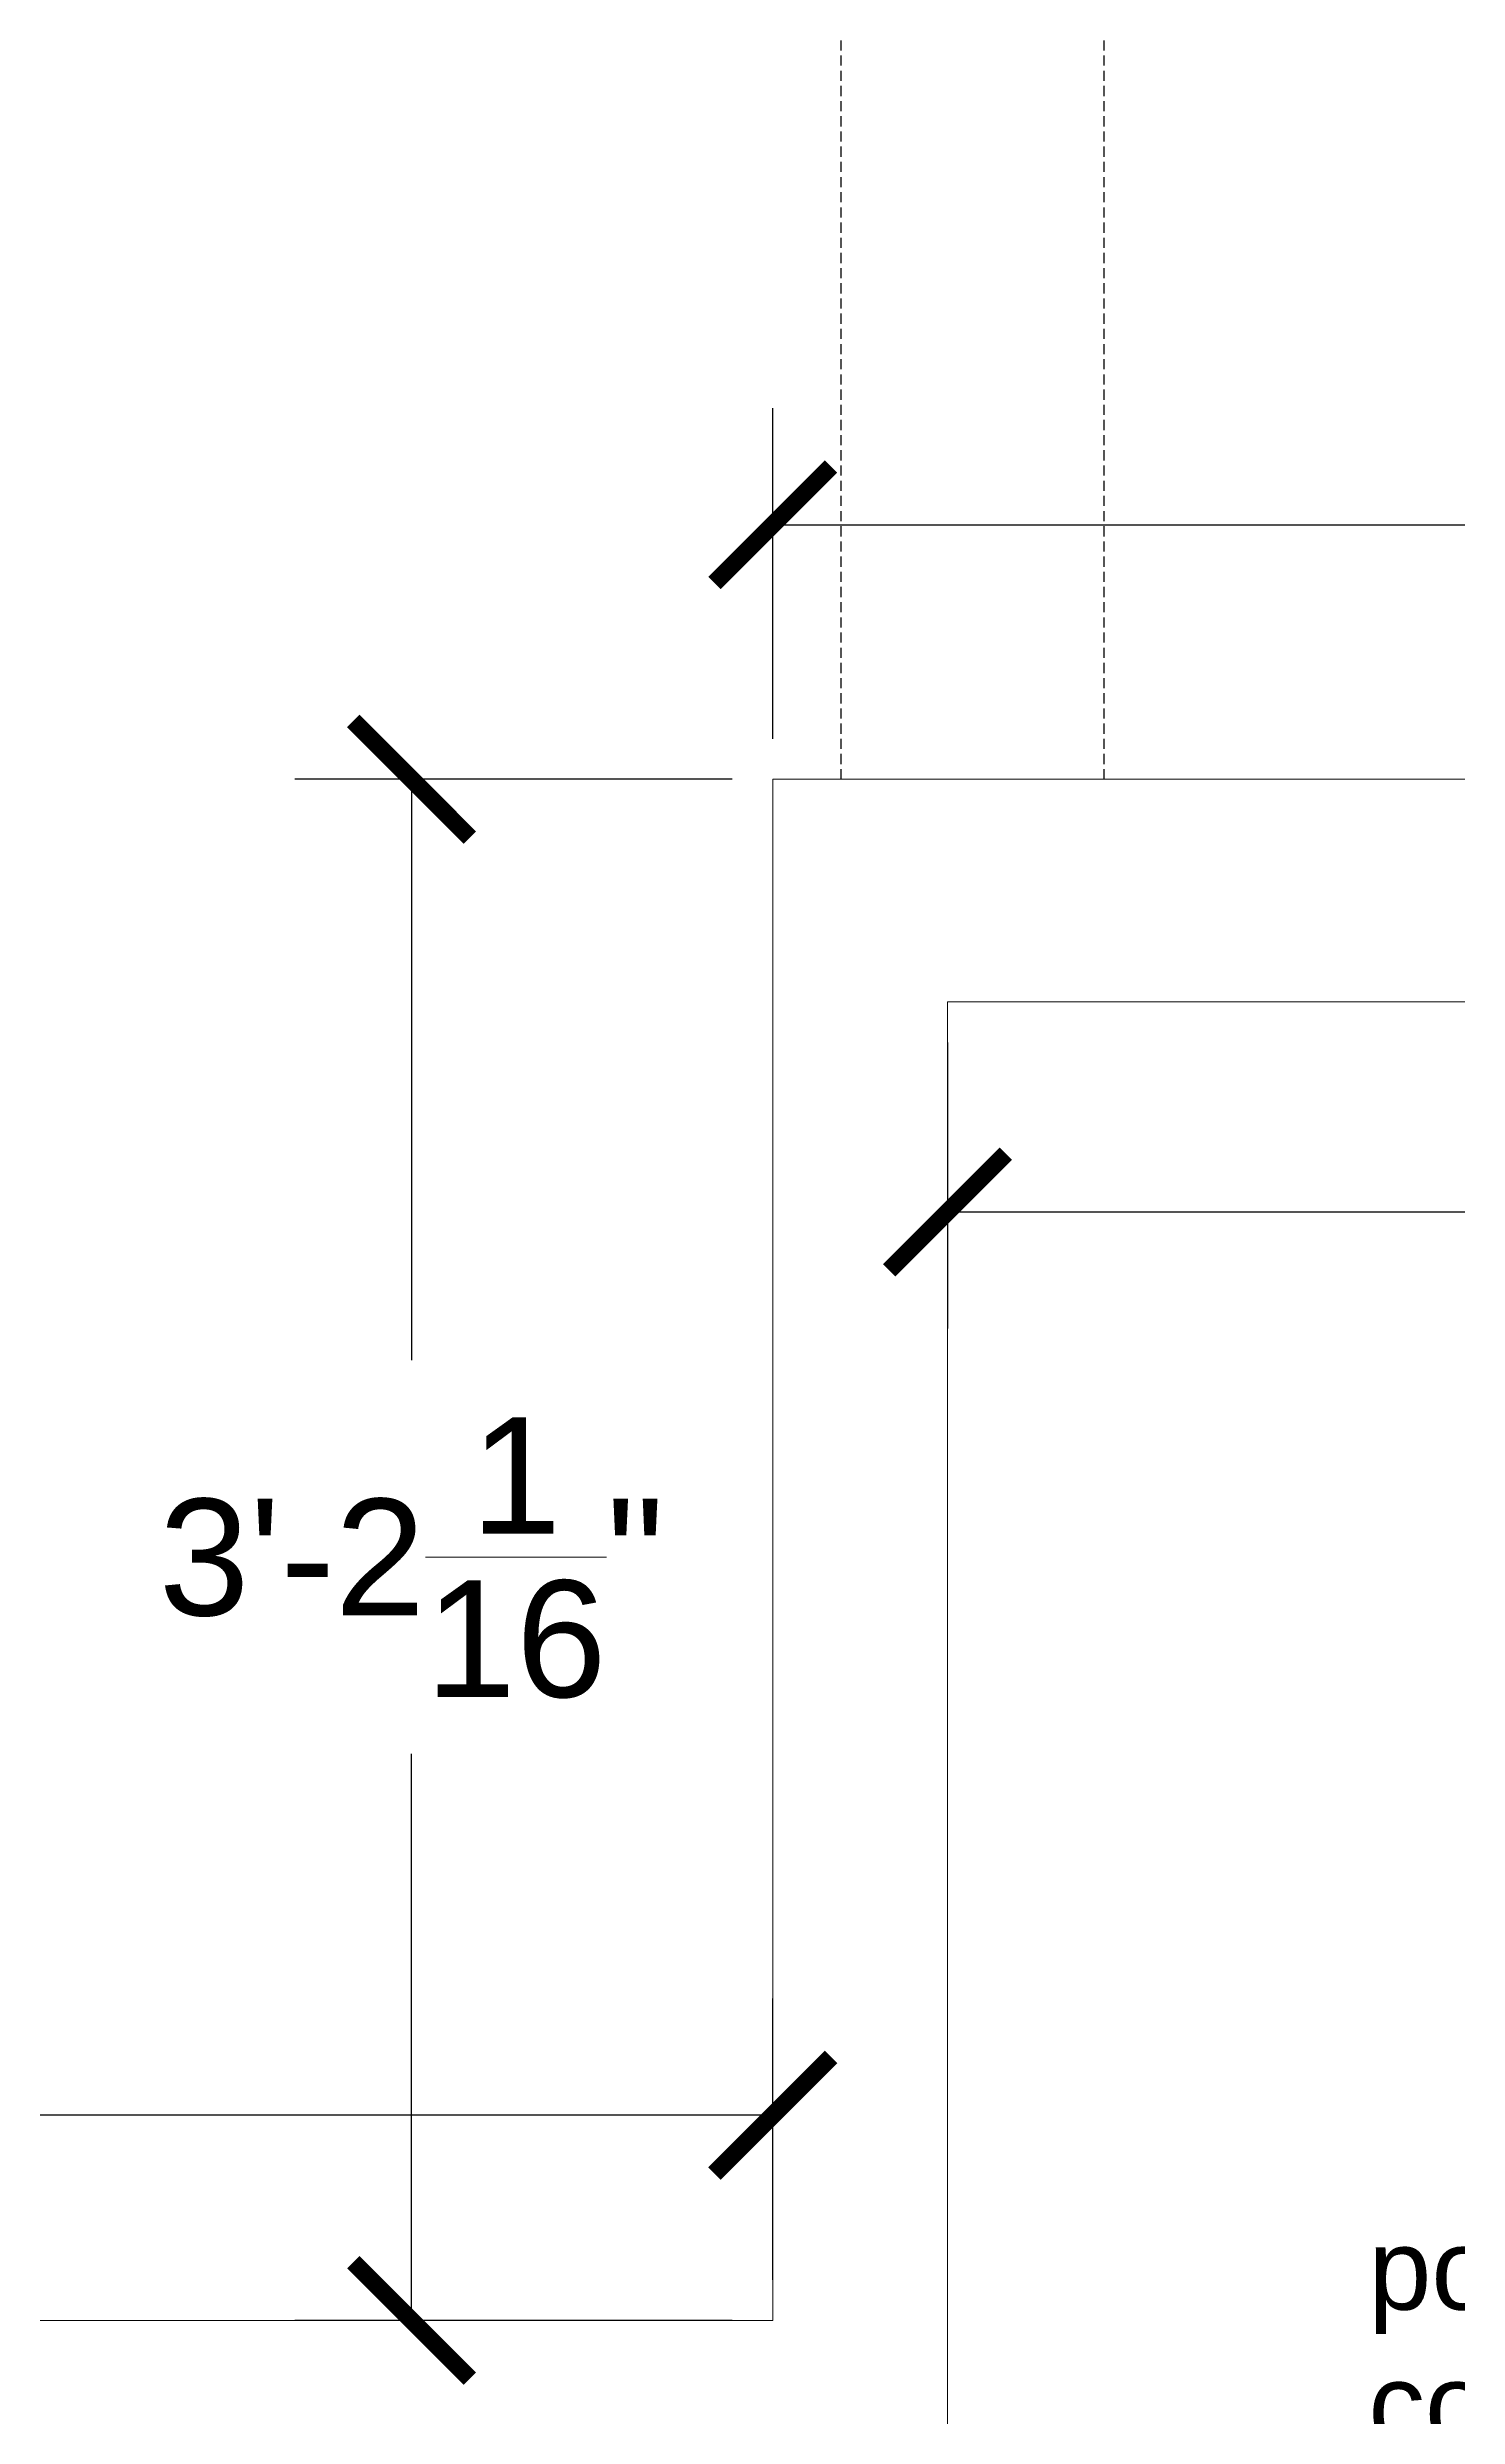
# Model space of a CAD drawing. Header units: inches. Extents: x -465 to -3, y 586 to 1088.
# Drawn here: x -147.8 to -113, y 813.7 to 872.2 of the extents above; entities that cross this region are included whole.
import ezdxf

# ---------------------------------------------------------------- set-up
doc = ezdxf.new("R2010")
doc.units = ezdxf.units.IN
doc.header["$MEASUREMENT"] = 0
doc.linetypes.add('DASHED2', pattern=[0.375, 0.25, -0.125])
doc.layers.get('0').update_dxf_attribs({"color": 1, "lineweight": 9})
for name, color, linetype, lineweight in [('A-101-Floorplan-1st-floor', 7, 'Continuous', 9), ('A101-Dimensions', 7, 'Continuous', 9), ('A101-Text', 7, 'Continuous', 9)]:
    doc.layers.add(name, color=color, linetype=linetype, lineweight=lineweight)
doc.styles.add('Annotative', font='Arial.ttf')
doc.styles.get("Standard").update_dxf_attribs({"font": 'Arial.ttf', "height": 3})
doc.dimstyles.new('Annotative', dxfattribs={"dimtxt": 0.18, "dimasz": 0.18, "dimexe": 0.18, "dimexo": 0.0625, "dimgap": 0.09, "dimtad": 0, "dimtih": 1, "dimtoh": 1, "dimdec": 4, "dimzin": 0, "dimdsep": 46, "dimlunit": 4, "dimtxsty": 'Annotative', "dimblk": 'ARCHTICK', "dimblk1": 'ARCHTICK', "dimblk2": 'ARCHTICK', "dimcen": 0.09, "dimadec": 0, "dimazin": 0, "dimtfac": 1, "dimtdec": 4, "dimtofl": 0, "dimtmove": 0, "dimatfit": 3, "dimldrblk": 'ARCHTICK', "dimfxl": 1, "dimtolj": 1, "dimtzin": 0, "dimarcsym": 0})

# ---------------------------------------------------------------- blocks, each defined once
blk = doc.blocks.new('_ArchTick')
at = {"color": 0, "linetype": 'ByBlock', "lineweight": 30, "const_width": 0.15}
blk.add_lwpolyline([(-0.5, -0.5), (0.5, 0.5)], dxfattribs=at)
blk = doc.blocks.new('*D538')
at = {"layer": 'A101-Dimensions', "color": 0, "lineweight": -2, "transparency": 16777216}
for p, q in [((-268.068, 817.031), (-268.068, 823.98)), ((-129.881, 817.031), (-129.881, 823.98)), ((-268.068, 821.1), (-207.248, 821.1)), ((-129.881, 821.1), (-190.701, 821.1))]:
    blk.add_line(p, q, dxfattribs=at)
at = {"layer": 'A101-Dimensions', "color": 0, "lineweight": -2, "transparency": 16777216, "xscale": 2.88, "yscale": 2.88, "zscale": 2.88, "rotation": 180}
blk.add_blockref('_ArchTick', (-268.068, 821.1), dxfattribs=at)
at = {"layer": 'A101-Dimensions', "color": 0, "lineweight": -2, "transparency": 16777216, "xscale": 2.88, "yscale": 2.88, "zscale": 2.88}
blk.add_blockref('_ArchTick', (-129.881, 821.1), dxfattribs=at)
at = {"layer": 'A101-Dimensions', "color": 0, "lineweight": 5, "transparency": 16777216, "insert": (-198.974, 821.1), "char_height": 2.88, "attachment_point": 5, "style": 'Annotative'}
blk.add_mtext('\\A1;11\'-6{\\H1x;\\S3/16;}"', dxfattribs=at)
blk = doc.blocks.new('*D539')
at = {"layer": 'A101-Dimensions', "color": 0, "lineweight": -2, "transparency": 16777216}
for p, q in [((-130.881, 854.094), (-141.683, 854.094)), ((-138.803, 854.094), (-138.803, 839.744)), ((-138.803, 816.031), (-138.803, 830.021)), ((-130.881, 816.031), (-141.683, 816.031))]:
    blk.add_line(p, q, dxfattribs=at)
at = {"layer": 'A101-Dimensions', "color": 0, "lineweight": -2, "transparency": 16777216, "xscale": 2.88, "yscale": 2.88, "zscale": 2.88}
for p, rotation in [((-138.803, 854.094), 90), ((-138.803, 816.031), 270)]:
    blk.add_blockref('_ArchTick', p, dxfattribs=dict(at, rotation=rotation))
at = {"layer": 'A101-Dimensions', "color": 0, "lineweight": 5, "transparency": 16777216, "insert": (-138.803, 834.883), "char_height": 2.88, "attachment_point": 5, "style": 'Annotative'}
blk.add_mtext('\\A1;3\'-2{\\H1x;\\S1/16;}"', dxfattribs=at)
blk = doc.blocks.new('*D540')
at = {"layer": 'A101-Dimensions', "color": 0, "lineweight": -2, "transparency": 16777216}
for p, q in [((-129.881, 855.094), (-129.881, 863.258)), ((-26.756, 855.094), (-26.756, 863.258)), ((-129.881, 860.378), (-84.633, 860.378)), ((-26.756, 860.378), (-72.003, 860.378))]:
    blk.add_line(p, q, dxfattribs=at)
at = {"layer": 'A101-Dimensions', "color": 0, "lineweight": -2, "transparency": 16777216, "xscale": 2.88, "yscale": 2.88, "zscale": 2.88, "rotation": 180}
blk.add_blockref('_ArchTick', (-129.881, 860.378), dxfattribs=at)
at = {"layer": 'A101-Dimensions', "color": 0, "lineweight": -2, "transparency": 16777216, "xscale": 2.88, "yscale": 2.88, "zscale": 2.88}
blk.add_blockref('_ArchTick', (-26.756, 860.378), dxfattribs=at)
at = {"layer": 'A101-Dimensions', "color": 0, "lineweight": 5, "transparency": 16777216, "insert": (-78.318, 860.378), "char_height": 2.88, "attachment_point": 5, "style": 'Annotative'}
blk.add_mtext('\\A1;8\'-7{\\H1x;\\S1/8;}"', dxfattribs=at)
blk = doc.blocks.new('*D548')
at = {"layer": 'A101-Dimensions', "color": 0, "lineweight": -2, "transparency": 16777216}
for p, q in [((-125.568, 847.594), (-125.568, 840.527)), ((-21.256, 847.594), (-21.256, 840.527)), ((-125.568, 843.407), (-80.704, 843.407)), ((-21.256, 843.407), (-66.12, 843.407))]:
    blk.add_line(p, q, dxfattribs=at)
at = {"layer": 'A101-Dimensions', "color": 0, "lineweight": -2, "transparency": 16777216, "xscale": 2.88, "yscale": 2.88, "zscale": 2.88, "rotation": 180}
blk.add_blockref('_ArchTick', (-125.568, 843.407), dxfattribs=at)
at = {"layer": 'A101-Dimensions', "color": 0, "lineweight": -2, "transparency": 16777216, "xscale": 2.88, "yscale": 2.88, "zscale": 2.88}
blk.add_blockref('_ArchTick', (-21.256, 843.407), dxfattribs=at)
at = {"layer": 'A101-Dimensions', "color": 0, "lineweight": 5, "transparency": 16777216, "insert": (-73.412, 843.407), "char_height": 2.88, "attachment_point": 5, "style": 'Annotative'}
blk.add_mtext('\\A1;8\'-8{\\H1x;\\S5/16;}"', dxfattribs=at)

msp = doc.modelspace()

# ---------------------------------------------------------------- linework, layer by layer
at = {"layer": 'A-101-Floorplan-1st-floor', "linetype": 'DASHED2', "lineweight": -3}
for p, q in [((-128.19309, 854.09354), (-128.19309, 1071.74979)), ((-121.69309, 854.09354), (-121.69309, 1071.74979))]:
    msp.add_line(p, q, dxfattribs=at)
at = {"layer": 'A-101-Floorplan-1st-floor', "lineweight": 5}
for p, q in [((-129.88059, 816.03104), (-129.88059, 854.09354)), ((-129.88059, 854.09354), (-26.75559, 854.09354)), ((-21.25559, 848.59354), (-125.56809, 848.59354)), ((-125.56809, 848.59354), (-125.56809, 811.28104)), ((-268.06809, 816.03104), (-129.88059, 816.03104))]:
    msp.add_line(p, q, dxfattribs=at)

# ---------------------------------------------------------------- texts
at = {"layer": 'A101-Text', "lineweight": 5, "insert": (-115.16706, 818.29719), "char_height": 2, "attachment_point": 1}
msp.add_mtext_dynamic_manual_height_columns('porch light controlled by switch', width=16.3979232, gutter_width=10, heights=[0], dxfattribs=at)

# ---------------------------------------------------------------- dimensions: what is measured, and where the dimension line sits
at = {"layer": 'A101-Dimensions', "lineweight": 5}
for base, p1, p2, picture, middle in [((-26.75559, 860.3776), (-129.88059, 854.09354), (-26.75559, 854.09354), '*D540', (-78.31809, 860.3776)), ((-125.56809, 843.40662), (-21.25559, 848.59354), (-125.56809, 848.59354), '*D548', (-73.41184, 843.40662)), ((-129.88059, 821.09972), (-268.06809, 816.03104), (-129.88059, 816.03104), '*D538', (-198.97434, 821.09972))]:
    dim = msp.add_linear_dim(base=base, p1=p1, p2=p2, dimstyle='Annotative', dxfattribs=at)
    dim.commit()
    dim.dimension.update_dxf_attribs({"geometry": picture, "text_midpoint": middle})
dim = msp.add_linear_dim(base=(-138.80297, 854.09354), p1=(-129.88059, 816.03104), p2=(-129.88059, 854.09354), angle=90, dimstyle='Annotative', dxfattribs=at)
dim.commit()
dim.dimension.update_dxf_attribs({"geometry": '*D539', "text_midpoint": (-138.80297, 834.88251), "dimtype": 160})

doc.saveas('drawing.dxf')
